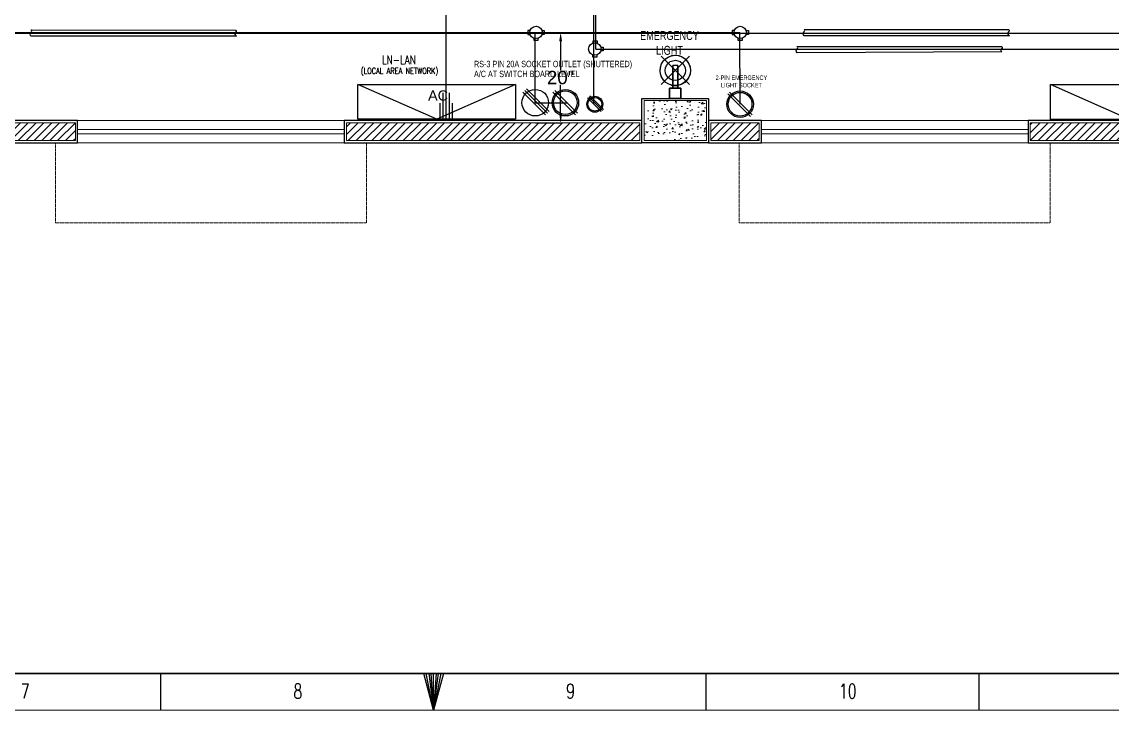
# Model space of a CAD drawing. Header units: inches. Extents: x 112 to 4169, y -2569 to 841.
# Drawn here: x 1970 to 2215.4, y 83.6 to 238.6 of the extents above; entities that cross this region are included whole.
import ezdxf

# ---------------------------------------------------------------- set-up
doc = ezdxf.new("R2010")
doc.units = ezdxf.units.IN
doc.header["$MEASUREMENT"] = 0
doc.linetypes.add('DASH', pattern=[0.35, 0.25, -0.1])
doc.layers.get('Defpoints').update_dxf_attribs({"lineweight": 0})
for name, color, linetype in [('Cables', 7, 'Continuous'), ('HVAC', 44, 'Continuous'), ('Layer 1', 7, 'Continuous'), ('PVC Conduit and Circular Boxes', 7, 'Continuous'), ('Sockets', 7, 'Continuous'), ('wall 05', 253, 'Continuous')]:
    doc.layers.add(name, color=color, linetype=linetype)
for name, color, linetype, lineweight in [('COLUMN', 1, 'Continuous', 25), ('E-LAN', 6, 'Continuous', 30), ('Glass', 5, 'Continuous', 9), ('HACTH', 8, 'Continuous', 9), ('Plaster Line', 254, 'Continuous', 15), ('Sunshed', 5, 'Continuous', 15), ('Text', 252, 'Continuous', 15), ('WINDOW', 140, 'Continuous', 9)]:
    doc.layers.add(name, color=color, linetype=linetype, lineweight=lineweight)
doc.styles.get("Standard").update_dxf_attribs({"font": 'arial.ttf'})
doc.styles.add('Swiss721', font='swisscl.ttf')
doc.styles.add('TAVE1', font='ROMANS.shx', dxfattribs={"width": 0.75})
doc.styles.add('TEG BORDER', font='txt_qlt.shx', dxfattribs={"width": 0.7, "bigfont": 'hztxt.shx'})
doc.dimstyles.get("Standard").update_dxf_attribs({"dimtxt": 3, "dimasz": 2, "dimexe": 0.18, "dimexo": 0.0625, "dimgap": 0.09, "dimtad": 0, "dimtih": 1, "dimtoh": 1, "dimdec": 0, "dimzin": 0, "dimdsep": 46, "dimtxsty": 'Standard', "dimcen": 0.09, "dimclrd": 5, "dimadec": 0, "dimazin": 0, "dimtfac": 1, "dimtdec": 0, "dimtofl": 0, "dimtmove": 0, "dimatfit": 3, "dimfxl": 1, "dimtolj": 1, "dimtzin": 0, "dimarcsym": 0})
pattern_1 = [(45, (-121374.6227, -171118.0411), (-0.8838834765, 0.8838834765), [])]

# ---------------------------------------------------------------- blocks, each defined once
blk = doc.blocks.new('C10X15')
at = {"layer": 'HACTH'}
h = blk.add_hatch(dxfattribs=at)
h.set_pattern_fill('AR-CONC', color=256, scale=0.5, style=0)
h.set_pattern_definition([(50, (0, 0), (3.58630091, -0.31376067), [0.375, -4.125]), (355, (0, 0), (-0.69375667, 3.76096067), [0.3, -3.3]), (100.4514, (0.299, -0.026), (2.89254691, 3.44719771), [0.31870095, -3.50571056]), (46.1842, (0, 1), (5.33620524, -0.82759507), [0.5625, -6.1875]), (96.6356, (0.4447, 0.931), (4.67331353, 4.87058935), [0.47805144, -5.258565]), (351.1842, (0, 1), (4.67330973, 4.870593), [0.45, -4.95]), (21, (0.5, 0.75), (2.98453526, -2.01309445), [0.375, -4.125]), (326, (0.5, 0.75), (1.21657666, 3.62575023), [0.3, -3.3]), (71.4514, (0.7487, 0.5822), (4.20111314, 1.61265248), [0.31870095, -3.50571056]), (37.5, (0, 0), (0.060799277, 1.66446927), [0, -3.26, 0, -3.35, 0, -3.3125]), (7.5, (0, 0), (1.315347687, 1.97205856), [0, -1.91, 0, -3.185, 0, -1.2625]), (327.5, (-1.115, 0), (2.66911218, -0.112774359), [0, -1.25, 0, -3.9, 0, -5.175]), (317.5, (-1.615, 0), (2.915930847, 0.50052491), [0, -1.625, 0, -2.59, 0, -3.675])])
h.paths.add_polyline_path([(88231.5, -6817.5), (88231.5, -6808.5), (88217.5, -6808.5), (88217.5, -6817.5)])
at = {"layer": 'COLUMN'}
blk.add_lwpolyline([(88217, -6808), (88232, -6808), (88232, -6818), (88217, -6818)], close=True, dxfattribs=at)
at = {"layer": 'Plaster Line'}
blk.add_lwpolyline([(88217.5, -6808.5), (88231.5, -6808.5), (88231.5, -6817.5), (88217.5, -6817.5)], close=True, dxfattribs=at)
blk = doc.blocks.new('ASDSAETR')
for p, q in [((51404, -7188.31), (51404, -7197.3)), ((51404, -7190.29), (51410.36, -7190.29)), ((51404, -7191.55), (51414.43, -7191.55)), ((51404, -7192.81), (51418.49, -7192.81)), ((51404, -7194.07), (51414.43, -7194.07)), ((51404, -7195.33), (51410.36, -7195.33))]:
    blk.add_line(p, q)
blk = doc.blocks.new('240 BORDER A2')
at = {"linetype": 'Continuous'}
blk.add_line((5, 5), (489, 5), dxfattribs=at)
for p, q in [((259.88, 0), (259.88, 5)), ((297, 0), (297, 5)), ((334.12, 0), (334.12, 5)), ((371.25, 0), (371.25, 5))]:
    blk.add_line(p, q)
at = {"color": 5, "lineweight": 15}
blk.add_lwpolyline([(0, 420), (594, 420), (594, 0), (0, 0)], close=True, dxfattribs=at)
blk.add_lwpolyline([(5, 415), (589, 415), (589, 5), (5, 5)], close=True)
blk.add_lwpolyline([(297, 0), (295.66, 5), (298.34, 5), (297, 0), (296, 5), (296.33, 5), (297, 0), (296.67, 5), (297.33, 5), (297, 0), (297.67, 5), (298, 5), (297, 0)])
at = {"char_height": 2, "width": 2, "attachment_point": 7, "style": 'TEG BORDER'}
for s, insert in [('7', (240.8, 1.59)), ('8', (277.92, 1.59)), ('9', (315.05, 1.59)), ('\\pi2.2204e-016;10', (352.17, 1.59))]:
    blk.add_mtext(s, dxfattribs=dict(at, insert=insert))
blk = doc.blocks.new('*D636')
at = {"color": 0, "lineweight": -2, "transparency": 16777216}
for p, q in [((2085.81, 236.2), (2091.46, 236.2)), ((2085.63, 215.86), (2091.46, 215.86))]:
    blk.add_line(p, q, dxfattribs=at)
at = {"color": 5, "lineweight": -2, "transparency": 16777216}
for p, q in [((2091.28, 234.2), (2091.28, 227.66)), ((2091.28, 217.86), (2091.28, 224.41))]:
    blk.add_line(p, q, dxfattribs=at)
at = {"color": 5, "transparency": 16777216}
for points in [[(2090.95, 234.2), (2091.61, 234.2), (2091.28, 236.2)], [(2090.95, 217.86), (2091.61, 217.86), (2091.28, 215.86)]]:
    blk.add_solid(points, dxfattribs=at)
at = {"layer": 'Defpoints', "color": 0, "transparency": 16777216}
for p in [(2085.74, 236.2), (2091.28, 236.2), (2085.57, 215.86)]:
    blk.add_point(p, dxfattribs=at)
at = {"color": 0, "transparency": 16777216, "insert": (2091.28, 226.03), "char_height": 3, "attachment_point": 5}
blk.add_mtext('\\A1;20"', dxfattribs=at)

msp = doc.modelspace()

# ---------------------------------------------------------------- hatches: boundary and pattern name
at = {"layer": 'HACTH'}
h = msp.add_hatch(dxfattribs=at)
h.set_pattern_fill('ANSI31', color=256, scale=10, style=0)
h.set_pattern_definition(pattern_1)
h.paths.add_polyline_path([(1921.08, 215.86), (1921.08, 211.86), (1982.08, 211.86), (1982.08, 215.86)])
h = msp.add_hatch(dxfattribs=at)
h.set_pattern_fill('ANSI31', color=256, scale=10, style=0)
h.set_pattern_definition(pattern_1)
h.paths.add_polyline_path([(2135.95, 211.86), (2135.95, 215.86), (2125.08, 215.86), (2125.08, 211.86)])
h.paths.add_polyline_path([(2065.08, 215.86), (2043.08, 215.86), (2043.08, 211.86), (2109.08, 211.86), (2109.08, 215.86)])
h = msp.add_hatch(dxfattribs=at)
h.set_pattern_fill('ANSI31', color=256, scale=10, style=0)
h.set_pattern_definition([(45, (-117178.1, -172473.7355), (-0.8838834765, 0.8838834765), [])])
h.paths.add_polyline_path([(2278.08, 211.86), (2278.08, 215.86), (2196.95, 215.86), (2196.95, 211.86)])

# ---------------------------------------------------------------- linework, layer by layer
at = {"layer": 'Cables', "color": 4}
for p, q in [((2098.74, 220.06), (2098.74, 428.93)), ((2099.19, 232.47), (2099.19, 429.27)), ((2099.19, 232.47), (2255.53, 232.47))]:
    msp.add_line(p, q, dxfattribs=at)
at = {"layer": 'Cables', "color": 192, "lineweight": 30}
msp.add_line((2065.55, 216.74), (2065.55, 246.9), dxfattribs=at)
at = {"layer": 'Cables', "color": 1}
for p, q in [((1806.57, 236.01), (2242.05, 236.01)), ((2085.57, 220.38), (2085.57, 236.01)), ((2085.57, 220.38), (2092.72, 220.38))]:
    msp.add_line(p, q, dxfattribs=at)
at = {"layer": 'Cables', "color": 6}
for p in [(1806.82, 236.2), (2131.66, 220.03)]:
    msp.add_line(p, (2131.63, 236.2), dxfattribs=at)
at = {"layer": 'Glass', "ltscale": 10}
for points in [[(2042.58, 213.36), (2042.58, 214.36), (1982.58, 214.36), (1982.58, 213.36)], [(2196.45, 213.36), (2196.45, 214.36), (2136.45, 214.36), (2136.45, 213.36)]]:
    msp.add_lwpolyline(points, close=True, dxfattribs=at)
at = {"layer": 'HVAC'}
for p, q in [((2063.39, 216.64), (2045.62, 224.47)), ((2081.15, 224.47), (2063.39, 216.64)), ((2219.26, 216.61), (2201.49, 224.45))]:
    msp.add_line(p, q, dxfattribs=at)
for points in [[(2045.62, 224.47), (2081.15, 224.47), (2081.15, 216.64), (2045.62, 216.64)], [(2201.49, 224.45), (2237.02, 224.45), (2237.02, 216.61), (2201.49, 216.61)]]:
    msp.add_lwpolyline(points, close=True, dxfattribs=at)
at = {"layer": 'Layer 1', "color": 1}
for points in [[(2113.67, 227.39), (2113.72, 228.19), (2113.92, 228.94), (2114.31, 229.63), (2114.81, 230.18), (2115.46, 230.63), (2116.21, 230.93), (2116.95, 231.08), (2117.75, 230.98), (2118.5, 230.78), (2119.15, 230.33), (2119.69, 229.83), (2120.14, 229.14), (2120.39, 228.44), (2120.49, 227.64)], [(2113.67, 227.64), (2113.77, 228.39), (2114.01, 229.14), (2114.41, 229.78), (2114.96, 230.33), (2115.61, 230.73), (2116.31, 230.98), (2117.1, 231.08), (2117.85, 230.98), (2118.55, 230.73), (2119.2, 230.33), (2119.74, 229.78), (2120.14, 229.14), (2120.39, 228.39), (2120.49, 227.64), (2120.39, 226.89), (2120.14, 226.15), (2119.74, 225.5), (2119.2, 224.95), (2118.55, 224.55), (2117.85, 224.3), (2117.1, 224.25), (2116.31, 224.3), (2115.61, 224.55), (2114.96, 224.95), (2114.41, 225.5), (2114.01, 226.15), (2113.77, 226.89), (2113.67, 227.64)], [(2120.24, 224.45), (2113.92, 230.83)], [(2120.24, 230.83), (2113.92, 224.45)], [(2114.81, 227.64), (2114.86, 228.24), (2115.11, 228.79), (2115.46, 229.23), (2115.96, 229.63), (2116.51, 229.83), (2117.1, 229.93), (2117.65, 229.83), (2118.2, 229.63), (2118.7, 229.23), (2119.05, 228.79), (2119.3, 228.24), (2119.35, 227.64), (2119.3, 227.04), (2119.05, 226.49), (2118.7, 226.05), (2118.2, 225.65), (2117.65, 225.45), (2117.1, 225.35), (2116.51, 225.45), (2115.96, 225.65), (2115.46, 226.05), (2115.11, 226.49), (2114.86, 227.04), (2114.81, 227.64)], [(2116.51, 223.65), (2117.65, 223.65), (2117.65, 228.79)], [(2116.51, 223.65), (2116.51, 228.79), (2116.51, 224), (2116.51, 223.65), (2117.65, 223.65)], [(2117.65, 228.79), (2116.51, 228.79)], [(2117.65, 228.79), (2116.51, 228.79)], [(2117.65, 228.79), (2117.65, 223.65)], [(2116.26, 224.35), (2115.61, 224.55), (2114.96, 224.95), (2114.46, 225.45), (2114.06, 226.05), (2113.82, 226.69), (2113.67, 227.39)], [(2120.49, 227.64), (2120.39, 226.84), (2120.14, 226.1), (2119.69, 225.45), (2119.1, 224.9), (2118.4, 224.5), (2117.65, 224.25)], [(2118.35, 221.36), (2118.35, 223.65), (2115.81, 223.65), (2115.81, 221.36)], [(2115.81, 221.36), (2115.81, 223.65)], [(2115.81, 223.65), (2118.35, 223.65)], [(2116.26, 224.35), (2116.51, 224.25), (2117.65, 224.25)], [(2118.35, 223.65), (2118.35, 221.36)], [(2118.35, 221.36), (2115.81, 221.36)]]:
    msp.add_lwpolyline(points, dxfattribs=at)
at = {"layer": 'Plaster Line'}
for points in [[(1982.08, 215.86), (1921.08, 215.86), (1921.08, 211.86), (1982.08, 211.86)], [(2135.95, 215.86), (2125.08, 215.86), (2125.08, 211.86), (2135.95, 211.86)], [(2278.08, 215.86), (2196.95, 215.86), (2196.95, 211.86), (2278.08, 211.86)]]:
    msp.add_lwpolyline(points, close=True, dxfattribs=at)
msp.add_lwpolyline([(2065.08, 215.86), (2043.08, 215.86), (2043.08, 211.86), (2109.08, 211.86), (2109.08, 215.86), (2065.08, 215.86)], dxfattribs=at)
at = {"layer": 'PVC Conduit and Circular Boxes'}
for p, q in [((2098.59, 233.81), (2098.59, 234.31)), ((2098.59, 234.31), (2099.46, 234.31)), ((2099.46, 234.31), (2099.46, 233.78)), ((2098.54, 230.64), (2098.54, 231.14)), ((2099.42, 230.64), (2098.54, 230.64)), ((2099.42, 231.14), (2099.42, 230.64)), ((2100.32, 232.9), (2100.81, 232.9)), ((2100.81, 232.03), (2100.32, 232.03)), ((2100.81, 232.9), (2100.81, 232.03))]:
    msp.add_line(p, q, dxfattribs=at)
for points in [[(2018.13, 236.73, -0.56347), (2018.13, 236.23, 0.540914), (2018.33, 235.33), (1972.13, 235.33, -0.456322), (1972.13, 236.23, 0.605884), (1972.13, 236.75)], [(2192.07, 236.85, -0.56347), (2192.07, 236.34, 0.540914), (2192.27, 235.45), (2146.06, 235.45, -0.456322), (2146.07, 236.34, 0.605884), (2146.07, 236.87)], [(2190.49, 233, -0.56347), (2190.49, 232.49, 0.571886), (2190.56, 231.82), (2144.49, 231.6, -0.456322), (2144.49, 232.49, 0.605884), (2144.49, 233.02)]]:
    msp.add_lwpolyline(points, format="xyb", close=True, dxfattribs=at)
for points in [[(2084.4, 236.62), (2083.91, 236.61), (2083.92, 235.74), (2084.42, 235.75)], [(2087.08, 236.64), (2087.57, 236.64), (2087.57, 235.77), (2087.08, 235.77)], [(2130.35, 236.62), (2129.86, 236.61), (2129.87, 235.74), (2130.36, 235.75)], [(2133.02, 236.64), (2133.52, 236.64), (2133.52, 235.77), (2133.02, 235.77)], [(2086.18, 234.87), (2086.18, 234.38), (2085.31, 234.38), (2085.31, 234.87)], [(2132.13, 234.87), (2132.13, 234.38), (2131.25, 234.38), (2131.25, 234.87)]]:
    msp.add_lwpolyline(points, dxfattribs=at)
for centre in [(2085.74, 236.2), (2131.69, 236.2), (2098.98, 232.47)]:
    msp.add_circle(centre, 1.4, dxfattribs=at)
at = {"layer": 'Sockets', "color": 5}
for p, q in [((2088.7, 218.37), (2083.6, 223.47)), ((2087.87, 217.64), (2082.77, 222.74)), ((2088.29, 218), (2083.19, 223.1))]:
    msp.add_line(p, q, dxfattribs=at)
at = {"layer": 'Sockets', "color": 3}
for p, q in [((2094.65, 217.64), (2089.55, 222.74)), ((2095.06, 218), (2089.96, 223.1)), ((2097.35, 221.45), (2100.41, 218.39)), ((2097.6, 221.67), (2100.66, 218.61)), ((2097.84, 221.9), (2100.91, 218.84))]:
    msp.add_line(p, q, dxfattribs=at)
at = {"layer": 'Sockets', "color": 1}
for p, q in [((2133.97, 217.29), (2128.87, 222.39)), ((2134.38, 217.66), (2129.28, 222.76))]:
    msp.add_line(p, q, dxfattribs=at)
at = {"layer": 'Sockets', "color": 5}
msp.add_circle((2085.57, 220.38), 2.99, dxfattribs=at)
at = {"layer": 'Sockets', "color": 3}
for centre, radius in [((2092.34, 220.38), 2.99), ((2092.34, 220.38), 2.67), ((2098.98, 220.03), 1.79), ((2098.98, 220.03), 1.56)]:
    msp.add_circle(centre, radius, dxfattribs=at)
at = {"layer": 'Sockets', "color": 1}
for radius in [2.99, 2.67]:
    msp.add_circle((2131.66, 220.03), radius, dxfattribs=at)
at = {"layer": 'Sunshed', "linetype": 'DASH'}
for points in [[(1977.58, 211.36), (1977.58, 193.36), (2047.58, 193.36), (2047.58, 211.36)], [(2131.45, 211.36), (2131.45, 193.36), (2201.45, 193.36), (2201.45, 211.36)]]:
    msp.add_lwpolyline(points, dxfattribs=at)
at = {"layer": 'wall 05'}
for points in [[(1982.58, 216.36), (1920.58, 216.36), (1920.58, 211.36), (1982.58, 211.36)], [(2136.45, 216.36), (2124.58, 216.36), (2124.58, 211.36), (2136.45, 211.36)], [(2278.58, 216.36), (2196.45, 216.36), (2196.45, 211.36), (2278.58, 211.36)]]:
    msp.add_lwpolyline(points, close=True, dxfattribs=at)
msp.add_lwpolyline([(2064.56, 216.36), (2042.58, 216.36), (2042.58, 211.36), (2109.58, 211.36), (2109.58, 216.36), (2064.56, 216.36)], dxfattribs=at)
at = {"layer": 'WINDOW', "ltscale": 10}
for points in [[(2042.58, 211.36), (2042.58, 216.36), (1982.58, 216.36), (1982.58, 211.36)], [(2196.45, 211.36), (2196.45, 216.36), (2136.45, 216.36), (2136.45, 211.36)]]:
    msp.add_lwpolyline(points, close=True, dxfattribs=at)

# ---------------------------------------------------------------- block references
at = {"xscale": 1.652949273830399, "yscale": 1.652949273830399, "zscale": 1.652949273830399}
msp.add_blockref('240 BORDER A2', (1571.77, 83.63), dxfattribs=at)
at = {"layer": 'E-LAN', "lineweight": 0, "xscale": 0.5599999999999999, "yscale": 0.5599999999999999, "zscale": 0.5599999999999999, "rotation": 90}
msp.add_blockref('ASDSAETR', (-1962.42, -28569.5), dxfattribs=at)
at = {"layer": 'HACTH'}
msp.add_blockref('C10X15', (-86107.42, 7029.36), dxfattribs=at)

# ---------------------------------------------------------------- texts
at = {"layer": 'E-LAN', "lineweight": 0, "style": 'TAVE1', "width": 0.75}
for s, height, p in [('LN-LAN', 1.951, (2051.06, 229.03)), ('(LOCAL AREA NETWORK)', 1.3659, (2046.33, 226.87))]:
    msp.add_text(s, height=height, dxfattribs=at).set_placement(p)
at = {"layer": 'HVAC'}
msp.add_text('AC', height=2.316, dxfattribs=at).set_placement((2061.45, 220.85))
at = {"layer": 'Sockets', "color": 3, "style": 'Swiss721'}
for s, p in [('RS-3 PIN 20A SOCKET OUTLET (SHUTTERED)', (2071.78, 228.38)), ('A/C AT SWITCH BOARD LEVEL', (2071.78, 226.14))]:
    msp.add_text(s, height=1.4315, dxfattribs=at).set_placement(p)
at = {"layer": 'Text', "color": 4, "attachment_point": 2, "style": 'Swiss721'}
for s, insert, char_height, width in [('EMERGENCY LIGHT ', (2115.77, 236.5), 2, 15.6576), ('2-PIN EMERGENCY LIGHT SOCKET', (2131.96, 226.51), 1, 12.2818)]:
    msp.add_mtext(s, dxfattribs=dict(at, insert=insert, char_height=char_height, width=width))

# ---------------------------------------------------------------- dimensions: what is measured, and where the dimension line sits
dim = msp.add_linear_dim(base=(2091.28, 236.2), p1=(2085.57, 215.86), p2=(2085.74, 236.2), angle=90, dimstyle='Standard', override={"dimpost": '"'})
dim.commit()
dim.dimension.update_dxf_attribs({"geometry": '*D636', "text_midpoint": (2091.28, 226.03)})

doc.saveas('drawing.dxf')
